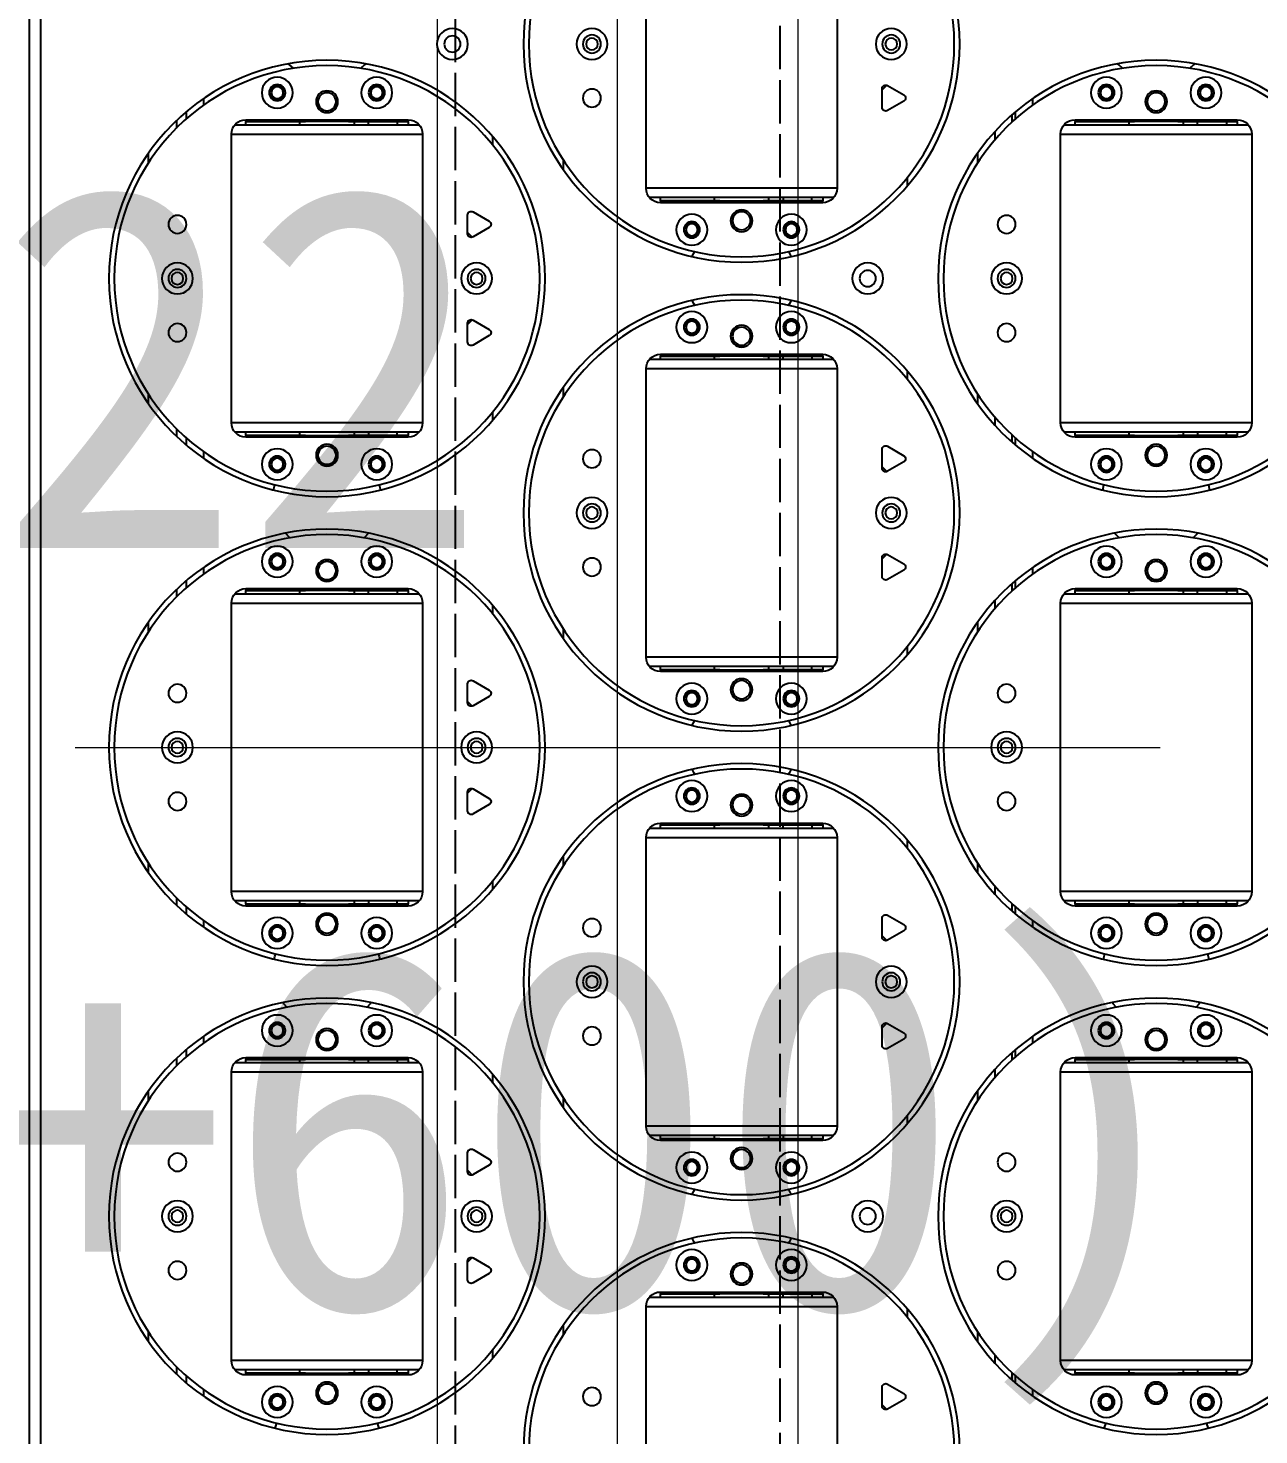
# Model space of a CAD drawing. Header units: millimetres. Extents: x 845401 to 948039, y 511594 to 550263.
# Drawn here: x 915804.7 to 916146.1, y 531751.1 to 532141.1 of the extents above; entities that cross this region are included whole.
import ezdxf

# ---------------------------------------------------------------- set-up
doc = ezdxf.new("R2010")
doc.units = ezdxf.units.MM
doc.linetypes.add('ACAD_ISO02W100', pattern=[15, 12, -3])
doc.linetypes.add('CENTER', pattern=[0])
doc.layers.add('00', color=7, linetype='Continuous')
doc.layers.add('虚线', color=4, linetype='ACAD_ISO02W100')
for name, color, linetype, lineweight in [('A-剖-0.10mm.......SECT-L01', 255, 'Continuous', 18), ('中心线', 1, 'CENTER', 9), ('物流设备', 7, 'Continuous', 5)]:
    doc.layers.add(name, color=color, linetype=linetype, lineweight=lineweight)

# ---------------------------------------------------------------- blocks, each defined once
blk = doc.blocks.new('1260包胶摆轮')
at = {"color": 7, "linetype": 'Continuous', "lineweight": 25}
for p, q in [((4841951.88, 879143.09), (4841951.88, 877890.51)), ((4841954.98, 879143.7), (4841954.98, 877889.9)), ((4842122.88, 878751.8), (4842122.88, 878671.8)), ((4842175.88, 878671.8), (4842175.88, 878751.8)), ((4842019.99, 878705.56), (4842020.49, 878704.14)), ((4842048.28, 878704.14), (4842048.77, 878705.56)), ((4842249.99, 878705.56), (4842250.49, 878704.14)), ((4842278.27, 878704.14), (4842278.77, 878705.56)), ((4842188.38, 878699.05), (4842189.64, 878700.36)), ((4842188.38, 878699.4), (4842188.38, 878694.2)), ((4842194.38, 878697.66), (4842189.88, 878700.26)), ((4842189.88, 878693.33), (4842194.38, 878695.93)), ((4841995.39, 878693.05), (4841995.39, 878691.07)), ((4842056.88, 878690.8), (4842011.88, 878690.8)), ((4842011.88, 878690.3), (4842011.88, 878690.8)), ((4842026.63, 878690.3), (4842011.88, 878690.3)), ((4842011.88, 878690.3), (4842011.88, 878689.3)), ((4842026.63, 878690.8), (4842026.63, 878690.3)), ((4842027.22, 878690.3), (4842026.63, 878690.3)), ((4842026.88, 878690.3), (4842026.88, 878689.3)), ((4842027.8, 878690.3), (4842027.22, 878690.3)), ((4842028.38, 878690.3), (4842027.8, 878690.3)), ((4842028.38, 878690.8), (4842028.38, 878690.3)), ((4842028.38, 878690.3), (4842040.38, 878690.3)), ((4842040.38, 878690.3), (4842040.38, 878690.8)), ((4842040.97, 878690.3), (4842040.38, 878690.3)), ((4842041.55, 878690.3), (4842040.97, 878690.3)), ((4842042.13, 878690.3), (4842041.55, 878690.3)), ((4842041.88, 878689.3), (4842041.88, 878690.3)), ((4842042.13, 878690.3), (4842042.13, 878690.8)), ((4842056.88, 878690.3), (4842042.13, 878690.3)), ((4842045.88, 878689.3), (4842045.88, 878690.3)), ((4842053.88, 878690.3), (4842053.88, 878689.3)), ((4842056.88, 878690.8), (4842056.88, 878690.3)), ((4842056.88, 878689.3), (4842056.88, 878690.3)), ((4842224.38, 878690.17), (4842224.38, 878692.19)), ((4842225.38, 878693.05), (4842225.38, 878691.07)), ((4842286.88, 878690.8), (4842241.88, 878690.8)), ((4842241.88, 878690.3), (4842241.88, 878690.8)), ((4842256.63, 878690.3), (4842241.88, 878690.3)), ((4842241.88, 878690.3), (4842241.88, 878689.3)), ((4842256.63, 878690.8), (4842256.63, 878690.3)), ((4842257.22, 878690.3), (4842256.63, 878690.3)), ((4842256.88, 878690.3), (4842256.88, 878689.3)), ((4842257.8, 878690.3), (4842257.22, 878690.3)), ((4842258.38, 878690.3), (4842257.8, 878690.3)), ((4842258.38, 878690.8), (4842258.38, 878690.3)), ((4842258.38, 878690.3), (4842270.38, 878690.3)), ((4842270.38, 878690.3), (4842270.38, 878690.8)), ((4842270.97, 878690.3), (4842270.38, 878690.3)), ((4842271.55, 878690.3), (4842270.97, 878690.3)), ((4842272.13, 878690.3), (4842271.55, 878690.3)), ((4842271.88, 878689.3), (4842271.88, 878690.3)), ((4842272.13, 878690.3), (4842272.13, 878690.8)), ((4842286.88, 878690.3), (4842272.13, 878690.3)), ((4842275.88, 878689.3), (4842275.88, 878690.3)), ((4842283.88, 878690.3), (4842283.88, 878689.3)), ((4842286.88, 878690.8), (4842286.88, 878690.3)), ((4842286.88, 878689.3), (4842286.88, 878690.3)), ((4842007.88, 878686.8), (4842007.88, 878606.8)), ((4842008.76, 878689.3), (4842060.01, 878689.3)), ((4842060.88, 878606.8), (4842060.88, 878686.8)), ((4842080.38, 878686.09), (4842080.38, 878683.74)), ((4842237.88, 878686.8), (4842237.88, 878606.8)), ((4842238.76, 878689.3), (4842290.01, 878689.3)), ((4842290.88, 878606.8), (4842290.88, 878686.8)), ((4841984.88, 878681.58), (4841984.88, 878678.9)), ((4842099.88, 878677.01), (4842099.88, 878679.69)), ((4842214.88, 878681.58), (4842214.88, 878678.9)), ((4842195.38, 878674.85), (4842195.38, 878672.5)), ((4842175.01, 878669.3), (4842123.76, 878669.3)), ((4842126.88, 878669.3), (4842126.88, 878668.3)), ((4842126.88, 878668.3), (4842141.63, 878668.3)), ((4842126.88, 878667.8), (4842126.88, 878668.3)), ((4842126.88, 878667.8), (4842171.88, 878667.8)), ((4842141.63, 878668.3), (4842141.63, 878667.8)), ((4842141.63, 878668.3), (4842142.22, 878668.3)), ((4842141.88, 878669.3), (4842141.88, 878668.3)), ((4842142.22, 878668.3), (4842142.8, 878668.3)), ((4842142.8, 878668.3), (4842143.38, 878668.3)), ((4842155.38, 878668.3), (4842143.38, 878668.3)), ((4842143.38, 878668.3), (4842143.38, 878667.8)), ((4842155.38, 878667.8), (4842155.38, 878668.3)), ((4842155.38, 878668.3), (4842155.97, 878668.3)), ((4842155.97, 878668.3), (4842156.55, 878668.3)), ((4842156.55, 878668.3), (4842157.13, 878668.3)), ((4842156.88, 878668.3), (4842156.88, 878669.3)), ((4842157.13, 878668.3), (4842171.88, 878668.3)), ((4842157.13, 878667.8), (4842157.13, 878668.3)), ((4842160.88, 878669.3), (4842160.88, 878668.3)), ((4842168.88, 878668.3), (4842168.88, 878669.3)), ((4842171.88, 878668.3), (4842171.88, 878669.3)), ((4842171.88, 878668.3), (4842171.88, 878667.8)), ((4842073.38, 878664.4), (4842073.38, 878659.2)), ((4842079.38, 878662.66), (4842074.88, 878665.26)), ((4842074.64, 878658.23), (4842073.38, 878659.54)), ((4842074.88, 878658.33), (4842079.38, 878660.93)), ((4842073.38, 878634.05), (4842074.64, 878635.36)), ((4842079.38, 878632.66), (4842074.88, 878635.26)), ((4842073.38, 878634.4), (4842073.38, 878629.2)), ((4842074.88, 878628.33), (4842079.38, 878630.93)), ((4842123.76, 878624.3), (4842175.01, 878624.3)), ((4842171.88, 878625.8), (4842126.88, 878625.8)), ((4842126.88, 878625.3), (4842126.88, 878625.8)), ((4842141.63, 878625.3), (4842126.88, 878625.3)), ((4842126.88, 878625.3), (4842126.88, 878624.3)), ((4842141.63, 878625.8), (4842141.63, 878625.3)), ((4842142.22, 878625.3), (4842141.63, 878625.3)), ((4842141.88, 878625.3), (4842141.88, 878624.3)), ((4842142.8, 878625.3), (4842142.22, 878625.3)), ((4842143.38, 878625.3), (4842142.8, 878625.3)), ((4842143.38, 878625.8), (4842143.38, 878625.3)), ((4842143.38, 878625.3), (4842155.38, 878625.3)), ((4842155.38, 878625.3), (4842155.38, 878625.8)), ((4842155.97, 878625.3), (4842155.38, 878625.3)), ((4842156.55, 878625.3), (4842155.97, 878625.3)), ((4842157.13, 878625.3), (4842156.55, 878625.3)), ((4842156.88, 878624.3), (4842156.88, 878625.3)), ((4842157.13, 878625.3), (4842157.13, 878625.8)), ((4842171.88, 878625.3), (4842157.13, 878625.3)), ((4842160.88, 878624.3), (4842160.88, 878625.3)), ((4842168.88, 878625.3), (4842168.88, 878624.3)), ((4842171.88, 878625.8), (4842171.88, 878625.3)), ((4842171.88, 878624.3), (4842171.88, 878625.3)), ((4842122.88, 878621.8), (4842122.88, 878541.8)), ((4842175.88, 878541.8), (4842175.88, 878621.8)), ((4842195.38, 878621.1), (4842195.38, 878618.75)), ((4842099.88, 878613.9), (4842099.88, 878616.58)), ((4841984.88, 878614.69), (4841984.88, 878612.01)), ((4842214.88, 878614.7), (4842214.88, 878612.02)), ((4842080.38, 878609.85), (4842080.38, 878607.5)), ((4842060.01, 878604.3), (4842008.76, 878604.3)), ((4842011.88, 878604.3), (4842011.88, 878603.3)), ((4842026.88, 878604.3), (4842026.88, 878603.3)), ((4842041.88, 878603.3), (4842041.88, 878604.3)), ((4842045.88, 878604.3), (4842045.88, 878603.3)), ((4842053.88, 878603.3), (4842053.88, 878604.3)), ((4842056.88, 878603.3), (4842056.88, 878604.3)), ((4842290.01, 878604.3), (4842238.76, 878604.3)), ((4842241.88, 878604.3), (4842241.88, 878603.3)), ((4842256.88, 878604.3), (4842256.88, 878603.3)), ((4842271.88, 878603.3), (4842271.88, 878604.3)), ((4842275.88, 878604.3), (4842275.88, 878603.3)), ((4842283.88, 878603.3), (4842283.88, 878604.3)), ((4842286.88, 878603.3), (4842286.88, 878604.3)), ((4841995.39, 878602.52), (4841995.39, 878600.54)), ((4842011.88, 878603.3), (4842026.63, 878603.3)), ((4842011.88, 878602.8), (4842011.88, 878603.3)), ((4842011.88, 878602.8), (4842056.88, 878602.8)), ((4842026.63, 878603.3), (4842026.63, 878602.8)), ((4842026.63, 878603.3), (4842027.22, 878603.3)), ((4842027.22, 878603.3), (4842027.8, 878603.3)), ((4842027.8, 878603.3), (4842028.38, 878603.3)), ((4842040.38, 878603.3), (4842028.38, 878603.3)), ((4842028.38, 878603.3), (4842028.38, 878602.8)), ((4842040.38, 878602.8), (4842040.38, 878603.3)), ((4842040.38, 878603.3), (4842040.97, 878603.3)), ((4842040.97, 878603.3), (4842041.55, 878603.3)), ((4842041.55, 878603.3), (4842042.13, 878603.3)), ((4842042.13, 878602.8), (4842042.13, 878603.3)), ((4842042.13, 878603.3), (4842056.88, 878603.3)), ((4842056.88, 878603.3), (4842056.88, 878602.8)), ((4842194.38, 878597.66), (4842189.88, 878600.26)), ((4842224.38, 878601.41), (4842224.38, 878603.43)), ((4842225.38, 878602.53), (4842225.38, 878600.55)), ((4842241.88, 878603.3), (4842256.63, 878603.3)), ((4842241.88, 878602.8), (4842241.88, 878603.3)), ((4842241.88, 878602.8), (4842286.88, 878602.8)), ((4842256.63, 878603.3), (4842256.63, 878602.8)), ((4842256.63, 878603.3), (4842257.22, 878603.3)), ((4842257.22, 878603.3), (4842257.8, 878603.3)), ((4842257.8, 878603.3), (4842258.38, 878603.3)), ((4842270.38, 878603.3), (4842258.38, 878603.3)), ((4842258.38, 878603.3), (4842258.38, 878602.8)), ((4842270.38, 878602.8), (4842270.38, 878603.3)), ((4842270.38, 878603.3), (4842270.97, 878603.3)), ((4842270.97, 878603.3), (4842271.55, 878603.3)), ((4842271.55, 878603.3), (4842272.13, 878603.3)), ((4842272.13, 878602.8), (4842272.13, 878603.3)), ((4842272.13, 878603.3), (4842286.88, 878603.3)), ((4842286.88, 878603.3), (4842286.88, 878602.8)), ((4842188.38, 878599.4), (4842188.38, 878594.2)), ((4842189.88, 878593.33), (4842194.38, 878595.93)), ((4842189.64, 878593.23), (4842188.38, 878594.54)), ((4842188.38, 878569.05), (4842189.64, 878570.36)), ((4842188.38, 878569.4), (4842188.38, 878564.2)), ((4842194.38, 878567.66), (4842189.88, 878570.26)), ((4842189.88, 878563.33), (4842194.38, 878565.93)), ((4841995.39, 878563.05), (4841995.39, 878561.07)), ((4842224.38, 878560.17), (4842224.38, 878562.19)), ((4842225.38, 878563.05), (4842225.38, 878561.07)), ((4842008.76, 878559.3), (4842060.01, 878559.3)), ((4842056.88, 878560.8), (4842011.88, 878560.8)), ((4842011.88, 878560.3), (4842011.88, 878560.8)), ((4842026.63, 878560.3), (4842011.88, 878560.3)), ((4842011.88, 878560.3), (4842011.88, 878559.3)), ((4842026.63, 878560.8), (4842026.63, 878560.3)), ((4842027.22, 878560.3), (4842026.63, 878560.3)), ((4842026.88, 878560.3), (4842026.88, 878559.3)), ((4842027.8, 878560.3), (4842027.22, 878560.3)), ((4842028.38, 878560.3), (4842027.8, 878560.3)), ((4842028.38, 878560.8), (4842028.38, 878560.3)), ((4842028.38, 878560.3), (4842040.38, 878560.3)), ((4842040.38, 878560.3), (4842040.38, 878560.8)), ((4842040.97, 878560.3), (4842040.38, 878560.3)), ((4842041.55, 878560.3), (4842040.97, 878560.3)), ((4842042.13, 878560.3), (4842041.55, 878560.3)), ((4842041.88, 878559.3), (4842041.88, 878560.3)), ((4842042.13, 878560.3), (4842042.13, 878560.8)), ((4842056.88, 878560.3), (4842042.13, 878560.3)), ((4842045.88, 878559.3), (4842045.88, 878560.3)), ((4842053.88, 878560.3), (4842053.88, 878559.3)), ((4842056.88, 878560.8), (4842056.88, 878560.3)), ((4842056.88, 878559.3), (4842056.88, 878560.3)), ((4842238.76, 878559.3), (4842290.01, 878559.3)), ((4842286.88, 878560.8), (4842241.88, 878560.8)), ((4842241.88, 878560.3), (4842241.88, 878560.8)), ((4842256.63, 878560.3), (4842241.88, 878560.3)), ((4842241.88, 878560.3), (4842241.88, 878559.3)), ((4842256.63, 878560.8), (4842256.63, 878560.3)), ((4842257.22, 878560.3), (4842256.63, 878560.3)), ((4842256.88, 878560.3), (4842256.88, 878559.3)), ((4842257.8, 878560.3), (4842257.22, 878560.3)), ((4842258.38, 878560.3), (4842257.8, 878560.3)), ((4842258.38, 878560.8), (4842258.38, 878560.3)), ((4842258.38, 878560.3), (4842270.38, 878560.3)), ((4842270.38, 878560.3), (4842270.38, 878560.8)), ((4842270.97, 878560.3), (4842270.38, 878560.3)), ((4842271.55, 878560.3), (4842270.97, 878560.3)), ((4842272.13, 878560.3), (4842271.55, 878560.3)), ((4842271.88, 878559.3), (4842271.88, 878560.3)), ((4842272.13, 878560.3), (4842272.13, 878560.8)), ((4842286.88, 878560.3), (4842272.13, 878560.3)), ((4842275.88, 878559.3), (4842275.88, 878560.3)), ((4842283.88, 878560.3), (4842283.88, 878559.3)), ((4842286.88, 878560.8), (4842286.88, 878560.3)), ((4842286.88, 878559.3), (4842286.88, 878560.3)), ((4842007.88, 878556.8), (4842007.88, 878476.8)), ((4842060.88, 878476.8), (4842060.88, 878556.8)), ((4842080.38, 878556.09), (4842080.38, 878553.74)), ((4842237.88, 878556.8), (4842237.88, 878476.8)), ((4842290.88, 878476.8), (4842290.88, 878556.8)), ((4841984.88, 878551.58), (4841984.88, 878548.9)), ((4842099.88, 878547.01), (4842099.88, 878549.69)), ((4842214.88, 878551.58), (4842214.88, 878548.9)), ((4842195.38, 878544.85), (4842195.38, 878542.5)), ((4842175.01, 878539.3), (4842123.76, 878539.3)), ((4842126.88, 878539.3), (4842126.88, 878538.3)), ((4842126.88, 878537.8), (4842126.88, 878538.3)), ((4842126.88, 878538.3), (4842141.63, 878538.3)), ((4842126.88, 878537.8), (4842171.88, 878537.8)), ((4842141.63, 878538.3), (4842141.63, 878537.8)), ((4842141.63, 878538.3), (4842142.22, 878538.3)), ((4842141.88, 878539.3), (4842141.88, 878538.3)), ((4842142.22, 878538.3), (4842142.8, 878538.3)), ((4842142.8, 878538.3), (4842143.38, 878538.3)), ((4842155.38, 878538.3), (4842143.38, 878538.3)), ((4842143.38, 878538.3), (4842143.38, 878537.8)), ((4842155.38, 878537.8), (4842155.38, 878538.3)), ((4842155.38, 878538.3), (4842155.97, 878538.3)), ((4842155.97, 878538.3), (4842156.55, 878538.3)), ((4842156.55, 878538.3), (4842157.13, 878538.3)), ((4842156.88, 878538.3), (4842156.88, 878539.3)), ((4842157.13, 878538.3), (4842171.88, 878538.3)), ((4842157.13, 878537.8), (4842157.13, 878538.3)), ((4842160.88, 878539.3), (4842160.88, 878538.3)), ((4842168.88, 878538.3), (4842168.88, 878539.3)), ((4842171.88, 878538.3), (4842171.88, 878539.3)), ((4842171.88, 878538.3), (4842171.88, 878537.8)), ((4842073.38, 878534.4), (4842073.38, 878529.2)), ((4842079.38, 878532.66), (4842074.88, 878535.26)), ((4842074.88, 878528.33), (4842079.38, 878530.93)), ((4842074.64, 878528.23), (4842073.38, 878529.54)), ((4842073.38, 878504.05), (4842074.64, 878505.36)), ((4842073.38, 878504.4), (4842073.38, 878499.2)), ((4842079.38, 878502.66), (4842074.88, 878505.26)), ((4842074.88, 878498.33), (4842079.38, 878500.93)), ((4842171.88, 878495.8), (4842126.88, 878495.8)), ((4842126.88, 878495.3), (4842126.88, 878495.8)), ((4842141.63, 878495.3), (4842126.88, 878495.3)), ((4842126.88, 878495.3), (4842126.88, 878494.3)), ((4842141.63, 878495.8), (4842141.63, 878495.3)), ((4842142.22, 878495.3), (4842141.63, 878495.3)), ((4842141.88, 878495.3), (4842141.88, 878494.3)), ((4842142.8, 878495.3), (4842142.22, 878495.3)), ((4842143.38, 878495.3), (4842142.8, 878495.3)), ((4842143.38, 878495.8), (4842143.38, 878495.3)), ((4842143.38, 878495.3), (4842155.38, 878495.3)), ((4842155.38, 878495.3), (4842155.38, 878495.8)), ((4842155.97, 878495.3), (4842155.38, 878495.3)), ((4842156.55, 878495.3), (4842155.97, 878495.3)), ((4842157.13, 878495.3), (4842156.55, 878495.3)), ((4842156.88, 878494.3), (4842156.88, 878495.3)), ((4842157.13, 878495.3), (4842157.13, 878495.8)), ((4842171.88, 878495.3), (4842157.13, 878495.3)), ((4842160.88, 878494.3), (4842160.88, 878495.3)), ((4842168.88, 878495.3), (4842168.88, 878494.3)), ((4842171.88, 878495.8), (4842171.88, 878495.3)), ((4842171.88, 878494.3), (4842171.88, 878495.3)), ((4842122.88, 878491.8), (4842122.88, 878411.8)), ((4842123.76, 878494.3), (4842175.01, 878494.3)), ((4842175.88, 878411.8), (4842175.88, 878491.8)), ((4842195.38, 878491.1), (4842195.38, 878488.75)), ((4841984.88, 878484.69), (4841984.88, 878482.01)), ((4842099.88, 878483.9), (4842099.88, 878486.58)), ((4842214.88, 878484.7), (4842214.88, 878482.02)), ((4842080.38, 878479.85), (4842080.38, 878477.5)), ((4841995.39, 878472.52), (4841995.39, 878470.54)), ((4842060.01, 878474.3), (4842008.76, 878474.3)), ((4842011.88, 878474.3), (4842011.88, 878473.3)), ((4842011.88, 878473.3), (4842026.63, 878473.3)), ((4842011.88, 878472.8), (4842011.88, 878473.3)), ((4842011.88, 878472.8), (4842056.88, 878472.8)), ((4842026.63, 878473.3), (4842026.63, 878472.8)), ((4842026.63, 878473.3), (4842027.22, 878473.3)), ((4842026.88, 878474.3), (4842026.88, 878473.3)), ((4842027.22, 878473.3), (4842027.8, 878473.3)), ((4842027.8, 878473.3), (4842028.38, 878473.3)), ((4842040.38, 878473.3), (4842028.38, 878473.3)), ((4842028.38, 878473.3), (4842028.38, 878472.8)), ((4842040.38, 878472.8), (4842040.38, 878473.3)), ((4842040.38, 878473.3), (4842040.97, 878473.3)), ((4842040.97, 878473.3), (4842041.55, 878473.3)), ((4842041.55, 878473.3), (4842042.13, 878473.3)), ((4842041.88, 878473.3), (4842041.88, 878474.3)), ((4842042.13, 878473.3), (4842056.88, 878473.3)), ((4842042.13, 878472.8), (4842042.13, 878473.3)), ((4842045.88, 878474.3), (4842045.88, 878473.3)), ((4842053.88, 878473.3), (4842053.88, 878474.3)), ((4842056.88, 878473.3), (4842056.88, 878474.3)), ((4842056.88, 878473.3), (4842056.88, 878472.8)), ((4842224.38, 878471.41), (4842224.38, 878473.43)), ((4842225.38, 878472.53), (4842225.38, 878470.55)), ((4842290.01, 878474.3), (4842238.76, 878474.3)), ((4842241.88, 878474.3), (4842241.88, 878473.3)), ((4842241.88, 878473.3), (4842256.63, 878473.3)), ((4842241.88, 878472.8), (4842241.88, 878473.3)), ((4842241.88, 878472.8), (4842286.88, 878472.8)), ((4842256.63, 878473.3), (4842256.63, 878472.8)), ((4842256.63, 878473.3), (4842257.22, 878473.3)), ((4842256.88, 878474.3), (4842256.88, 878473.3)), ((4842257.22, 878473.3), (4842257.8, 878473.3)), ((4842257.8, 878473.3), (4842258.38, 878473.3)), ((4842270.38, 878473.3), (4842258.38, 878473.3)), ((4842258.38, 878473.3), (4842258.38, 878472.8)), ((4842270.38, 878472.8), (4842270.38, 878473.3)), ((4842270.38, 878473.3), (4842270.97, 878473.3)), ((4842270.97, 878473.3), (4842271.55, 878473.3)), ((4842271.55, 878473.3), (4842272.13, 878473.3)), ((4842271.88, 878473.3), (4842271.88, 878474.3)), ((4842272.13, 878473.3), (4842286.88, 878473.3)), ((4842272.13, 878472.8), (4842272.13, 878473.3)), ((4842275.88, 878474.3), (4842275.88, 878473.3)), ((4842283.88, 878473.3), (4842283.88, 878474.3)), ((4842286.88, 878473.3), (4842286.88, 878474.3)), ((4842286.88, 878473.3), (4842286.88, 878472.8)), ((4842188.38, 878469.4), (4842188.38, 878464.2)), ((4842194.38, 878467.66), (4842189.88, 878470.26)), ((4842189.64, 878463.23), (4842188.38, 878464.54)), ((4842189.88, 878463.33), (4842194.38, 878465.93)), ((4842019.57, 878445.46), (4842019.88, 878443.99)), ((4842048.89, 878443.99), (4842049.2, 878445.46)), ((4842249.56, 878445.46), (4842249.87, 878443.99)), ((4842278.89, 878443.99), (4842279.2, 878445.46)), ((4842188.38, 878439.05), (4842189.64, 878440.36)), ((4842194.38, 878437.66), (4842189.88, 878440.26)), ((4842188.38, 878439.4), (4842188.38, 878434.2)), ((4841995.39, 878433.05), (4841995.39, 878431.07)), ((4842189.88, 878433.33), (4842194.38, 878435.93)), ((4842224.38, 878430.17), (4842224.38, 878432.19)), ((4842225.38, 878433.05), (4842225.38, 878431.07)), ((4842008.76, 878429.3), (4842060.01, 878429.3)), ((4842056.88, 878430.8), (4842011.88, 878430.8)), ((4842011.88, 878430.3), (4842011.88, 878430.8)), ((4842026.63, 878430.3), (4842011.88, 878430.3)), ((4842011.88, 878430.3), (4842011.88, 878429.3)), ((4842026.63, 878430.8), (4842026.63, 878430.3)), ((4842027.22, 878430.3), (4842026.63, 878430.3)), ((4842026.88, 878430.3), (4842026.88, 878429.3)), ((4842027.8, 878430.3), (4842027.22, 878430.3)), ((4842028.38, 878430.3), (4842027.8, 878430.3)), ((4842028.38, 878430.8), (4842028.38, 878430.3)), ((4842028.38, 878430.3), (4842040.38, 878430.3)), ((4842040.38, 878430.3), (4842040.38, 878430.8)), ((4842040.97, 878430.3), (4842040.38, 878430.3)), ((4842041.55, 878430.3), (4842040.97, 878430.3)), ((4842042.13, 878430.3), (4842041.55, 878430.3)), ((4842041.88, 878429.3), (4842041.88, 878430.3)), ((4842042.13, 878430.3), (4842042.13, 878430.8)), ((4842056.88, 878430.3), (4842042.13, 878430.3)), ((4842045.88, 878429.3), (4842045.88, 878430.3)), ((4842053.88, 878430.3), (4842053.88, 878429.3)), ((4842056.88, 878430.8), (4842056.88, 878430.3)), ((4842056.88, 878429.3), (4842056.88, 878430.3)), ((4842238.76, 878429.3), (4842290.01, 878429.3)), ((4842286.88, 878430.8), (4842241.88, 878430.8)), ((4842241.88, 878430.3), (4842241.88, 878430.8)), ((4842256.63, 878430.3), (4842241.88, 878430.3)), ((4842241.88, 878430.3), (4842241.88, 878429.3)), ((4842256.63, 878430.8), (4842256.63, 878430.3)), ((4842257.22, 878430.3), (4842256.63, 878430.3)), ((4842256.88, 878430.3), (4842256.88, 878429.3)), ((4842257.8, 878430.3), (4842257.22, 878430.3)), ((4842258.38, 878430.3), (4842257.8, 878430.3)), ((4842258.38, 878430.8), (4842258.38, 878430.3)), ((4842258.38, 878430.3), (4842270.38, 878430.3)), ((4842270.38, 878430.3), (4842270.38, 878430.8)), ((4842270.97, 878430.3), (4842270.38, 878430.3)), ((4842271.55, 878430.3), (4842270.97, 878430.3)), ((4842272.13, 878430.3), (4842271.55, 878430.3)), ((4842271.88, 878429.3), (4842271.88, 878430.3)), ((4842272.13, 878430.3), (4842272.13, 878430.8)), ((4842286.88, 878430.3), (4842272.13, 878430.3)), ((4842275.88, 878429.3), (4842275.88, 878430.3)), ((4842283.88, 878430.3), (4842283.88, 878429.3)), ((4842286.88, 878430.8), (4842286.88, 878430.3)), ((4842286.88, 878429.3), (4842286.88, 878430.3)), ((4842007.88, 878426.8), (4842007.88, 878346.8)), ((4842060.88, 878346.8), (4842060.88, 878426.8)), ((4842080.38, 878426.09), (4842080.38, 878423.74)), ((4842237.88, 878426.8), (4842237.88, 878346.8)), ((4842290.88, 878346.8), (4842290.88, 878426.8)), ((4841984.88, 878421.58), (4841984.88, 878418.9)), ((4842214.88, 878421.58), (4842214.88, 878418.9)), ((4842099.88, 878417.01), (4842099.88, 878419.69)), ((4842195.38, 878414.85), (4842195.38, 878412.5)), ((4842175.01, 878409.3), (4842123.76, 878409.3)), ((4842126.88, 878409.3), (4842126.88, 878408.3)), ((4842141.88, 878409.3), (4842141.88, 878408.3)), ((4842156.88, 878408.3), (4842156.88, 878409.3)), ((4842160.88, 878409.3), (4842160.88, 878408.3)), ((4842168.88, 878408.3), (4842168.88, 878409.3)), ((4842171.88, 878408.3), (4842171.88, 878409.3)), ((4842079.38, 878402.66), (4842074.88, 878405.26)), ((4842126.88, 878408.3), (4842141.63, 878408.3)), ((4842126.88, 878407.8), (4842126.88, 878408.3)), ((4842126.88, 878407.8), (4842171.88, 878407.8)), ((4842141.63, 878408.3), (4842141.63, 878407.8)), ((4842141.63, 878408.3), (4842142.22, 878408.3)), ((4842142.22, 878408.3), (4842142.8, 878408.3)), ((4842142.8, 878408.3), (4842143.38, 878408.3)), ((4842155.38, 878408.3), (4842143.38, 878408.3)), ((4842143.38, 878408.3), (4842143.38, 878407.8)), ((4842155.38, 878407.8), (4842155.38, 878408.3)), ((4842155.38, 878408.3), (4842155.97, 878408.3)), ((4842155.97, 878408.3), (4842156.55, 878408.3)), ((4842156.55, 878408.3), (4842157.13, 878408.3)), ((4842157.13, 878408.3), (4842171.88, 878408.3)), ((4842157.13, 878407.8), (4842157.13, 878408.3)), ((4842171.88, 878408.3), (4842171.88, 878407.8)), ((4842073.38, 878404.4), (4842073.38, 878399.2)), ((4842074.88, 878398.33), (4842079.38, 878400.93)), ((4842074.64, 878398.23), (4842073.38, 878399.54)), ((4842073.38, 878374.05), (4842074.64, 878375.36)), ((4842073.38, 878374.4), (4842073.38, 878369.2)), ((4842079.38, 878372.66), (4842074.88, 878375.26)), ((4842074.88, 878368.33), (4842079.38, 878370.93)), ((4842123.76, 878364.3), (4842175.01, 878364.3)), ((4842171.88, 878365.8), (4842126.88, 878365.8)), ((4842126.88, 878365.3), (4842126.88, 878365.8)), ((4842141.63, 878365.3), (4842126.88, 878365.3)), ((4842126.88, 878365.3), (4842126.88, 878364.3)), ((4842141.63, 878365.8), (4842141.63, 878365.3)), ((4842142.22, 878365.3), (4842141.63, 878365.3)), ((4842141.88, 878365.3), (4842141.88, 878364.3)), ((4842142.8, 878365.3), (4842142.22, 878365.3)), ((4842143.38, 878365.3), (4842142.8, 878365.3)), ((4842143.38, 878365.8), (4842143.38, 878365.3)), ((4842143.38, 878365.3), (4842155.38, 878365.3)), ((4842155.38, 878365.3), (4842155.38, 878365.8)), ((4842155.97, 878365.3), (4842155.38, 878365.3)), ((4842156.55, 878365.3), (4842155.97, 878365.3)), ((4842157.13, 878365.3), (4842156.55, 878365.3)), ((4842156.88, 878364.3), (4842156.88, 878365.3)), ((4842157.13, 878365.3), (4842157.13, 878365.8)), ((4842171.88, 878365.3), (4842157.13, 878365.3)), ((4842160.88, 878364.3), (4842160.88, 878365.3)), ((4842168.88, 878365.3), (4842168.88, 878364.3)), ((4842171.88, 878365.8), (4842171.88, 878365.3)), ((4842171.88, 878364.3), (4842171.88, 878365.3)), ((4842122.88, 878361.8), (4842122.88, 878281.8)), ((4842175.88, 878281.8), (4842175.88, 878361.8)), ((4842195.38, 878361.1), (4842195.38, 878358.75)), ((4841984.88, 878354.69), (4841984.88, 878352.01)), ((4842099.88, 878353.9), (4842099.88, 878356.58)), ((4842214.88, 878354.7), (4842214.88, 878352.02)), ((4842080.38, 878349.85), (4842080.38, 878347.5)), ((4841995.39, 878342.52), (4841995.39, 878340.54)), ((4842060.01, 878344.3), (4842008.76, 878344.3)), ((4842011.88, 878344.3), (4842011.88, 878343.3)), ((4842011.88, 878343.3), (4842026.63, 878343.3)), ((4842011.88, 878342.8), (4842011.88, 878343.3)), ((4842011.88, 878342.8), (4842056.88, 878342.8)), ((4842026.63, 878343.3), (4842026.63, 878342.8)), ((4842026.63, 878343.3), (4842027.22, 878343.3)), ((4842026.88, 878344.3), (4842026.88, 878343.3)), ((4842027.22, 878343.3), (4842027.8, 878343.3)), ((4842027.8, 878343.3), (4842028.38, 878343.3)), ((4842040.38, 878343.3), (4842028.38, 878343.3)), ((4842028.38, 878343.3), (4842028.38, 878342.8)), ((4842040.38, 878342.8), (4842040.38, 878343.3)), ((4842040.38, 878343.3), (4842040.97, 878343.3)), ((4842040.97, 878343.3), (4842041.55, 878343.3)), ((4842041.55, 878343.3), (4842042.13, 878343.3)), ((4842041.88, 878343.3), (4842041.88, 878344.3)), ((4842042.13, 878342.8), (4842042.13, 878343.3)), ((4842042.13, 878343.3), (4842056.88, 878343.3)), ((4842045.88, 878344.3), (4842045.88, 878343.3)), ((4842053.88, 878343.3), (4842053.88, 878344.3)), ((4842056.88, 878343.3), (4842056.88, 878344.3)), ((4842056.88, 878343.3), (4842056.88, 878342.8)), ((4842224.38, 878341.41), (4842224.38, 878343.43)), ((4842225.38, 878342.53), (4842225.38, 878340.55)), ((4842290.01, 878344.3), (4842238.76, 878344.3)), ((4842241.88, 878344.3), (4842241.88, 878343.3)), ((4842241.88, 878342.8), (4842241.88, 878343.3)), ((4842241.88, 878343.3), (4842256.63, 878343.3)), ((4842241.88, 878342.8), (4842286.88, 878342.8)), ((4842256.63, 878343.3), (4842256.63, 878342.8)), ((4842256.63, 878343.3), (4842257.22, 878343.3)), ((4842256.88, 878344.3), (4842256.88, 878343.3)), ((4842257.22, 878343.3), (4842257.8, 878343.3)), ((4842257.8, 878343.3), (4842258.38, 878343.3)), ((4842270.38, 878343.3), (4842258.38, 878343.3)), ((4842258.38, 878343.3), (4842258.38, 878342.8)), ((4842270.38, 878342.8), (4842270.38, 878343.3)), ((4842270.38, 878343.3), (4842270.97, 878343.3)), ((4842270.97, 878343.3), (4842271.55, 878343.3)), ((4842271.55, 878343.3), (4842272.13, 878343.3)), ((4842271.88, 878343.3), (4842271.88, 878344.3)), ((4842272.13, 878343.3), (4842286.88, 878343.3)), ((4842272.13, 878342.8), (4842272.13, 878343.3)), ((4842275.88, 878344.3), (4842275.88, 878343.3)), ((4842283.88, 878343.3), (4842283.88, 878344.3)), ((4842286.88, 878343.3), (4842286.88, 878344.3)), ((4842286.88, 878343.3), (4842286.88, 878342.8)), ((4842188.38, 878339.4), (4842188.38, 878334.2)), ((4842194.38, 878337.66), (4842189.88, 878340.26)), ((4842189.88, 878333.33), (4842194.38, 878335.93)), ((4842189.64, 878333.23), (4842188.38, 878334.54))]:
    blk.add_line(p, q, dxfattribs=at)
at = {"color": 8, "linetype": 'Continuous', "lineweight": 25}
for p, q in [((4842000.12, 878694.83), (4842000.12, 878696.66)), ((4842230.12, 878694.83), (4842230.12, 878696.66)), ((4841992.65, 878688.5), (4841992.65, 878690.6)), ((4842027.22, 878690.8), (4842027.22, 878690.3)), ((4842027.8, 878690.3), (4842027.8, 878690.8)), ((4842040.97, 878690.8), (4842040.97, 878690.3)), ((4842041.55, 878690.3), (4842041.55, 878690.8)), ((4842257.22, 878690.8), (4842257.22, 878690.3)), ((4842257.8, 878690.3), (4842257.8, 878690.8)), ((4842270.97, 878690.8), (4842270.97, 878690.3)), ((4842271.55, 878690.3), (4842271.55, 878690.8)), ((4842060.88, 878686.8), (4842007.88, 878686.8)), ((4842219.65, 878685.26), (4842219.65, 878687.53)), ((4842290.88, 878686.8), (4842237.88, 878686.8)), ((4842122.88, 878671.8), (4842175.88, 878671.8)), ((4842142.22, 878668.3), (4842142.22, 878667.8)), ((4842142.8, 878667.8), (4842142.8, 878668.3)), ((4842155.97, 878668.3), (4842155.97, 878667.8)), ((4842156.55, 878667.8), (4842156.55, 878668.3)), ((4842142.22, 878625.8), (4842142.22, 878625.3)), ((4842142.8, 878625.3), (4842142.8, 878625.8)), ((4842155.97, 878625.8), (4842155.97, 878625.3)), ((4842156.55, 878625.3), (4842156.55, 878625.8)), ((4842175.88, 878621.8), (4842122.88, 878621.8)), ((4842219.65, 878606.07), (4842219.65, 878608.33)), ((4841992.65, 878603), (4841992.65, 878605.09)), ((4842007.88, 878606.8), (4842060.88, 878606.8)), ((4842237.88, 878606.8), (4842290.88, 878606.8)), ((4842027.22, 878603.3), (4842027.22, 878602.8)), ((4842027.8, 878602.8), (4842027.8, 878603.3)), ((4842040.97, 878603.3), (4842040.97, 878602.8)), ((4842041.55, 878602.8), (4842041.55, 878603.3)), ((4842257.22, 878603.3), (4842257.22, 878602.8)), ((4842257.8, 878602.8), (4842257.8, 878603.3)), ((4842270.97, 878603.3), (4842270.97, 878602.8)), ((4842271.55, 878602.8), (4842271.55, 878603.3)), ((4842000.12, 878596.93), (4842000.12, 878598.76)), ((4842230.12, 878596.94), (4842230.12, 878598.77)), ((4842000.12, 878564.83), (4842000.12, 878566.66)), ((4842230.12, 878564.83), (4842230.12, 878566.66)), ((4841992.65, 878558.5), (4841992.65, 878560.6)), ((4842027.22, 878560.8), (4842027.22, 878560.3)), ((4842027.8, 878560.3), (4842027.8, 878560.8)), ((4842040.97, 878560.8), (4842040.97, 878560.3)), ((4842041.55, 878560.3), (4842041.55, 878560.8)), ((4842219.65, 878555.26), (4842219.65, 878557.53)), ((4842257.22, 878560.8), (4842257.22, 878560.3)), ((4842257.8, 878560.3), (4842257.8, 878560.8)), ((4842270.97, 878560.8), (4842270.97, 878560.3)), ((4842271.55, 878560.3), (4842271.55, 878560.8)), ((4842060.88, 878556.8), (4842007.88, 878556.8)), ((4842290.88, 878556.8), (4842237.88, 878556.8)), ((4842122.88, 878541.8), (4842175.88, 878541.8)), ((4842142.22, 878538.3), (4842142.22, 878537.8)), ((4842142.8, 878537.8), (4842142.8, 878538.3)), ((4842155.97, 878538.3), (4842155.97, 878537.8)), ((4842156.55, 878537.8), (4842156.55, 878538.3)), ((4842142.22, 878495.8), (4842142.22, 878495.3)), ((4842142.8, 878495.3), (4842142.8, 878495.8)), ((4842155.97, 878495.8), (4842155.97, 878495.3)), ((4842156.55, 878495.3), (4842156.55, 878495.8)), ((4842175.88, 878491.8), (4842122.88, 878491.8)), ((4841992.65, 878473), (4841992.65, 878475.09)), ((4842007.88, 878476.8), (4842060.88, 878476.8)), ((4842219.65, 878476.07), (4842219.65, 878478.33)), ((4842237.88, 878476.8), (4842290.88, 878476.8)), ((4842027.22, 878473.3), (4842027.22, 878472.8)), ((4842027.8, 878472.8), (4842027.8, 878473.3)), ((4842040.97, 878473.3), (4842040.97, 878472.8)), ((4842041.55, 878472.8), (4842041.55, 878473.3)), ((4842257.22, 878473.3), (4842257.22, 878472.8)), ((4842257.8, 878472.8), (4842257.8, 878473.3)), ((4842270.97, 878473.3), (4842270.97, 878472.8)), ((4842271.55, 878472.8), (4842271.55, 878473.3)), ((4842000.12, 878466.93), (4842000.12, 878468.76)), ((4842230.12, 878466.94), (4842230.12, 878468.77)), ((4842000.12, 878434.83), (4842000.12, 878436.66)), ((4842230.12, 878434.83), (4842230.12, 878436.66)), ((4841992.65, 878428.5), (4841992.65, 878430.6)), ((4842027.22, 878430.8), (4842027.22, 878430.3)), ((4842027.8, 878430.3), (4842027.8, 878430.8)), ((4842040.97, 878430.8), (4842040.97, 878430.3)), ((4842041.55, 878430.3), (4842041.55, 878430.8)), ((4842257.22, 878430.8), (4842257.22, 878430.3)), ((4842257.8, 878430.3), (4842257.8, 878430.8)), ((4842270.97, 878430.8), (4842270.97, 878430.3)), ((4842271.55, 878430.3), (4842271.55, 878430.8)), ((4842060.88, 878426.8), (4842007.88, 878426.8)), ((4842219.65, 878425.26), (4842219.65, 878427.53)), ((4842290.88, 878426.8), (4842237.88, 878426.8)), ((4842122.88, 878411.8), (4842175.88, 878411.8)), ((4842142.22, 878408.3), (4842142.22, 878407.8)), ((4842142.8, 878407.8), (4842142.8, 878408.3)), ((4842155.97, 878408.3), (4842155.97, 878407.8)), ((4842156.55, 878407.8), (4842156.55, 878408.3)), ((4842142.22, 878365.8), (4842142.22, 878365.3)), ((4842142.8, 878365.3), (4842142.8, 878365.8)), ((4842155.97, 878365.8), (4842155.97, 878365.3)), ((4842156.55, 878365.3), (4842156.55, 878365.8)), ((4842175.88, 878361.8), (4842122.88, 878361.8)), ((4842007.88, 878346.8), (4842060.88, 878346.8)), ((4842219.65, 878346.07), (4842219.65, 878348.33)), ((4842237.88, 878346.8), (4842290.88, 878346.8)), ((4841992.65, 878343), (4841992.65, 878345.09)), ((4842027.22, 878343.3), (4842027.22, 878342.8)), ((4842027.8, 878342.8), (4842027.8, 878343.3)), ((4842040.97, 878343.3), (4842040.97, 878342.8)), ((4842041.55, 878342.8), (4842041.55, 878343.3)), ((4842257.22, 878343.3), (4842257.22, 878342.8)), ((4842257.8, 878342.8), (4842257.8, 878343.3)), ((4842270.97, 878343.3), (4842270.97, 878342.8)), ((4842271.55, 878342.8), (4842271.55, 878343.3)), ((4842000.12, 878336.93), (4842000.12, 878338.76)), ((4842230.12, 878336.94), (4842230.12, 878338.77))]:
    blk.add_line(p, q, dxfattribs=at)
at = {"color": 7, "linetype": 'Continuous', "lineweight": 25, "flags": 128}
for points in [[(4842136.37, 878654.25), (4842136.21, 878653.96), (4842135.67, 878652.87)], [(4842163.1, 878652.87), (4842162.56, 878653.96), (4842162.4, 878654.25)], [(4842135.67, 878640.72), (4842135.7, 878640.66), (4842136.37, 878639.34)], [(4842162.4, 878639.34), (4842163.07, 878640.66), (4842163.1, 878640.72)], [(4842023.26, 878588.86), (4842022.45, 878587.89), (4842022.19, 878587.54)], [(4842046.57, 878587.54), (4842046.31, 878587.89), (4842045.51, 878588.86)], [(4842253.25, 878588.86), (4842252.45, 878587.89), (4842252.19, 878587.54)], [(4842276.57, 878587.54), (4842276.31, 878587.89), (4842275.51, 878588.86)], [(4842019.75, 878575.5), (4842019.92, 878574.82), (4842020.15, 878574.06)], [(4842048.61, 878574.06), (4842048.85, 878574.82), (4842049.02, 878575.5)], [(4842249.75, 878575.5), (4842249.92, 878574.82), (4842250.15, 878574.06)], [(4842278.61, 878574.06), (4842278.84, 878574.82), (4842279.01, 878575.5)], [(4842136.37, 878524.25), (4842136.21, 878523.96), (4842135.67, 878522.87)], [(4842163.1, 878522.87), (4842162.56, 878523.96), (4842162.4, 878524.25)], [(4842135.67, 878510.72), (4842135.7, 878510.66), (4842136.37, 878509.34)], [(4842162.4, 878509.34), (4842163.07, 878510.66), (4842163.1, 878510.72)], [(4842024.08, 878458.7), (4842023.98, 878458.61), (4842022.86, 878457.4)], [(4842045.9, 878457.4), (4842044.79, 878458.61), (4842044.68, 878458.7)], [(4842254.08, 878458.7), (4842253.98, 878458.61), (4842252.86, 878457.41)], [(4842275.9, 878457.4), (4842274.78, 878458.61), (4842274.68, 878458.7)], [(4842136.37, 878394.25), (4842136.21, 878393.96), (4842135.67, 878392.87)], [(4842163.1, 878392.87), (4842162.56, 878393.96), (4842162.4, 878394.25)], [(4842135.67, 878380.72), (4842135.7, 878380.66), (4842136.37, 878379.34)], [(4842162.4, 878379.34), (4842163.07, 878380.66), (4842163.1, 878380.72)], [(4842025.05, 878328.54), (4842023.98, 878327.61), (4842023.63, 878327.26)], [(4842045.13, 878327.26), (4842044.79, 878327.61), (4842043.72, 878328.54)], [(4842255.05, 878328.54), (4842253.98, 878327.61), (4842253.63, 878327.26)], [(4842275.13, 878327.26), (4842274.78, 878327.61), (4842273.71, 878328.54)]]:
    blk.add_lwpolyline(points, dxfattribs=at)
at = {"color": 7, "linetype": 'Continuous', "lineweight": 25}
for centre, radius in [((4842149.38, 878711.8), 60.5), ((4842149.38, 878711.8), 59), ((4842034.38, 878646.8), 60.5), ((4842034.38, 878646.8), 59), ((4842264.38, 878646.8), 60.5), ((4842264.38, 878646.8), 59), ((4842020.58, 878698.3), 4.3), ((4842048.18, 878698.3), 4.3), ((4842250.58, 878698.3), 4.3), ((4842278.18, 878698.3), 4.3), ((4842020.58, 878698.3), 2.25), ((4842020.58, 878698.3), 2.03), ((4842020.58, 878698.3), 1.65), ((4842034.38, 878695.8), 3.03), ((4842034.38, 878695.8), 2.5), ((4842048.18, 878698.3), 2.25), ((4842048.18, 878698.3), 2.03), ((4842048.18, 878698.3), 1.65), ((4842107.88, 878696.8), 2.5), ((4842250.58, 878698.3), 2.25), ((4842250.58, 878698.3), 2.03), ((4842250.58, 878698.3), 1.65), ((4842264.38, 878695.8), 3.03), ((4842264.38, 878695.8), 2.5), ((4842278.18, 878698.3), 2.25), ((4842278.18, 878698.3), 2.03), ((4842278.18, 878698.3), 1.65), ((4841992.88, 878661.8), 2.5), ((4842135.58, 878660.3), 4.3), ((4842135.58, 878660.3), 2.25), ((4842135.58, 878660.3), 2.03), ((4842149.38, 878662.8), 3.03), ((4842149.38, 878662.8), 2.5), ((4842163.18, 878660.3), 4.3), ((4842163.18, 878660.3), 2.25), ((4842163.18, 878660.3), 2.03), ((4842222.88, 878661.8), 2.5), ((4842135.58, 878660.3), 1.65), ((4842163.18, 878660.3), 1.65), ((4841992.88, 878646.8), 4.3), ((4842075.88, 878646.8), 4.3), ((4842184.38, 878646.8), 4.3), ((4842222.88, 878646.8), 4.3), ((4841992.88, 878646.8), 2.5), ((4841992.88, 878646.8), 1.65), ((4842075.88, 878646.8), 2.5), ((4842075.88, 878646.8), 1.65), ((4842184.38, 878646.8), 2.25), ((4842222.88, 878646.8), 2.5), ((4842222.88, 878646.8), 1.65), ((4842149.38, 878581.8), 60.5), ((4842149.38, 878581.8), 59), ((4842135.58, 878633.3), 4.3), ((4842135.58, 878633.3), 2.25), ((4842135.58, 878633.3), 2.03), ((4842135.58, 878633.3), 1.65), ((4842163.18, 878633.3), 4.3), ((4842163.18, 878633.3), 2.25), ((4842163.18, 878633.3), 2.03), ((4842163.18, 878633.3), 1.65), ((4841992.88, 878631.8), 2.5), ((4842149.38, 878630.8), 3.03), ((4842149.38, 878630.8), 2.5), ((4842222.88, 878631.8), 2.5), ((4842034.38, 878597.8), 3.03), ((4842034.38, 878597.8), 2.5), ((4842264.38, 878597.8), 3.03), ((4842264.38, 878597.8), 2.5), ((4842020.58, 878595.3), 4.3), ((4842020.58, 878595.3), 2.25), ((4842020.58, 878595.3), 2.03), ((4842020.58, 878595.3), 1.65), ((4842048.18, 878595.3), 4.3), ((4842048.18, 878595.3), 2.25), ((4842048.18, 878595.3), 2.03), ((4842048.18, 878595.3), 1.65), ((4842107.88, 878596.8), 2.5), ((4842250.58, 878595.3), 4.3), ((4842250.58, 878595.3), 2.25), ((4842250.58, 878595.3), 2.03), ((4842250.58, 878595.3), 1.65), ((4842278.18, 878595.3), 4.3), ((4842278.18, 878595.3), 2.25), ((4842278.18, 878595.3), 2.03), ((4842278.18, 878595.3), 1.65), ((4842107.88, 878581.8), 4.3), ((4842107.88, 878581.8), 2.5), ((4842190.88, 878581.8), 4.3), ((4842190.88, 878581.8), 2.5), ((4842107.88, 878581.8), 1.65), ((4842190.88, 878581.8), 1.65), ((4842034.38, 878516.8), 60.5), ((4842264.38, 878516.8), 60.5), ((4842034.38, 878516.8), 59), ((4842020.58, 878568.3), 4.3), ((4842048.18, 878568.3), 4.3), ((4842264.38, 878516.8), 59), ((4842250.58, 878568.3), 4.3), ((4842278.18, 878568.3), 4.3), ((4842020.58, 878568.3), 2.25), ((4842020.58, 878568.3), 2.03), ((4842020.58, 878568.3), 1.65), ((4842034.38, 878565.8), 3.02), ((4842048.18, 878568.3), 2.25), ((4842048.18, 878568.3), 2.03), ((4842048.18, 878568.3), 1.65), ((4842107.88, 878566.8), 2.5), ((4842250.58, 878568.3), 2.25), ((4842250.58, 878568.3), 2.03), ((4842250.58, 878568.3), 1.65), ((4842264.38, 878565.8), 3.03), ((4842278.18, 878568.3), 2.25), ((4842278.18, 878568.3), 2.03), ((4842278.18, 878568.3), 1.65), ((4842034.38, 878565.8), 2.5), ((4842264.38, 878565.8), 2.5), ((4841992.88, 878531.8), 2.5), ((4842135.58, 878530.3), 4.3), ((4842149.38, 878532.8), 3.03), ((4842149.38, 878532.8), 2.5), ((4842163.18, 878530.3), 4.3), ((4842222.88, 878531.8), 2.5), ((4842135.58, 878530.3), 2.25), ((4842135.58, 878530.3), 2.02), ((4842135.58, 878530.3), 1.65), ((4842163.18, 878530.3), 2.25), ((4842163.18, 878530.3), 2.02), ((4842163.18, 878530.3), 1.65), ((4841992.88, 878516.8), 4.3), ((4841992.88, 878516.8), 2.5), ((4841992.88, 878516.8), 1.65), ((4842075.88, 878516.8), 4.3), ((4842075.88, 878516.8), 2.5), ((4842075.88, 878516.8), 1.65), ((4842222.88, 878516.8), 4.3), ((4842222.88, 878516.8), 2.5), ((4842222.88, 878516.8), 1.65), ((4842149.38, 878451.8), 60.5), ((4842149.38, 878451.8), 59), ((4842135.58, 878503.3), 4.3), ((4842163.18, 878503.3), 4.3), ((4841992.88, 878501.8), 2.5), ((4842135.58, 878503.3), 2.25), ((4842135.58, 878503.3), 2.02), ((4842135.58, 878503.3), 1.65), ((4842149.38, 878500.8), 3.03), ((4842149.38, 878500.8), 2.5), ((4842163.18, 878503.3), 2.25), ((4842163.18, 878503.3), 2.02), ((4842163.18, 878503.3), 1.65), ((4842222.88, 878501.8), 2.5), ((4842020.58, 878465.3), 4.3), ((4842020.58, 878465.3), 2.25), ((4842020.58, 878465.3), 2.03), ((4842034.38, 878467.8), 3.02), ((4842034.38, 878467.8), 2.5), ((4842048.18, 878465.3), 4.3), ((4842048.18, 878465.3), 2.25), ((4842048.18, 878465.3), 2.03), ((4842107.88, 878466.8), 2.5), ((4842250.58, 878465.3), 4.3), ((4842250.58, 878465.3), 2.25), ((4842250.58, 878465.3), 2.02), ((4842264.38, 878467.8), 3.03), ((4842264.38, 878467.8), 2.5), ((4842278.18, 878465.3), 4.3), ((4842278.18, 878465.3), 2.25), ((4842278.18, 878465.3), 2.02), ((4842020.58, 878465.3), 1.65), ((4842048.18, 878465.3), 1.65), ((4842250.58, 878465.3), 1.65), ((4842278.18, 878465.3), 1.65), ((4842107.88, 878451.8), 4.3), ((4842190.88, 878451.8), 4.3), ((4842107.88, 878451.8), 2.5), ((4842107.88, 878451.8), 1.65), ((4842190.88, 878451.8), 2.5), ((4842190.88, 878451.8), 1.65), ((4842034.38, 878386.8), 60.5), ((4842034.38, 878386.8), 59), ((4842264.38, 878386.8), 60.5), ((4842264.38, 878386.8), 59), ((4842020.58, 878438.3), 4.3), ((4842020.58, 878438.3), 2.25), ((4842020.58, 878438.3), 2.03), ((4842020.58, 878438.3), 1.65), ((4842048.18, 878438.3), 4.3), ((4842048.18, 878438.3), 2.25), ((4842048.18, 878438.3), 2.03), ((4842048.18, 878438.3), 1.65), ((4842250.58, 878438.3), 4.3), ((4842250.58, 878438.3), 2.25), ((4842250.58, 878438.3), 2.03), ((4842250.58, 878438.3), 1.65), ((4842278.18, 878438.3), 4.3), ((4842278.18, 878438.3), 2.25), ((4842278.18, 878438.3), 2.03), ((4842278.18, 878438.3), 1.65), ((4842034.38, 878435.8), 3.03), ((4842034.38, 878435.8), 2.5), ((4842107.88, 878436.8), 2.5), ((4842264.38, 878435.8), 3.03), ((4842264.38, 878435.8), 2.5), ((4842149.38, 878402.8), 3.03), ((4842149.38, 878402.8), 2.5), ((4841992.88, 878401.8), 2.5), ((4842135.58, 878400.3), 4.3), ((4842135.58, 878400.3), 2.25), ((4842135.58, 878400.3), 2.03), ((4842135.58, 878400.3), 1.65), ((4842163.18, 878400.3), 4.3), ((4842163.18, 878400.3), 2.25), ((4842163.18, 878400.3), 2.03), ((4842163.18, 878400.3), 1.65), ((4842222.88, 878401.8), 2.5), ((4841992.88, 878386.8), 4.3), ((4841992.88, 878386.8), 2.5), ((4842075.88, 878386.8), 4.3), ((4842075.88, 878386.8), 2.5), ((4842184.38, 878386.8), 4.3), ((4842222.88, 878386.8), 4.3), ((4842222.88, 878386.8), 2.5), ((4841992.88, 878386.8), 1.65), ((4842075.88, 878386.8), 1.65), ((4842184.38, 878386.8), 2.25), ((4842222.88, 878386.8), 1.65), ((4842149.38, 878321.8), 60.5), ((4842149.38, 878321.8), 59), ((4842135.58, 878373.3), 4.3), ((4842163.18, 878373.3), 4.3), ((4841992.88, 878371.8), 2.5), ((4842135.58, 878373.3), 2.25), ((4842135.58, 878373.3), 2.02), ((4842135.58, 878373.3), 1.65), ((4842149.38, 878370.8), 3.03), ((4842163.18, 878373.3), 2.25), ((4842163.18, 878373.3), 2.02), ((4842163.18, 878373.3), 1.65), ((4842222.88, 878371.8), 2.5), ((4842149.38, 878370.8), 2.5), ((4842020.58, 878335.3), 4.3), ((4842034.38, 878337.8), 3.03), ((4842034.38, 878337.8), 2.5), ((4842048.18, 878335.3), 4.3), ((4842107.88, 878336.8), 2.5), ((4842250.58, 878335.3), 4.3), ((4842264.38, 878337.8), 3.03), ((4842264.38, 878337.8), 2.5), ((4842278.18, 878335.3), 4.3), ((4842020.58, 878335.3), 2.25), ((4842020.58, 878335.3), 2.03), ((4842020.58, 878335.3), 1.65), ((4842048.18, 878335.3), 2.25), ((4842048.18, 878335.3), 2.03), ((4842048.18, 878335.3), 1.65), ((4842250.58, 878335.3), 2.25), ((4842250.58, 878335.3), 2.02), ((4842250.58, 878335.3), 1.65), ((4842278.18, 878335.3), 2.25), ((4842278.18, 878335.3), 2.02), ((4842278.18, 878335.3), 1.65), ((4842069.17, 878321.8), 4.3), ((4842069.17, 878321.8), 2.25), ((4842107.88, 878321.8), 4.3), ((4842107.88, 878321.8), 2.5), ((4842107.88, 878321.8), 1.65), ((4842190.88, 878321.8), 4.3), ((4842190.88, 878321.8), 2.5), ((4842190.88, 878321.8), 1.65)]:
    blk.add_circle(centre, radius, dxfattribs=at)
for centre, radius, start, end in [((4842189.38, 878699.4), 1, 60, 180), ((4842193.88, 878696.8), 1, 300, 60), ((4842189.38, 878694.2), 1, 180, 300), ((4842011.88, 878686.8), 4, 90, 180), ((4842056.88, 878686.8), 4, 0, 90), ((4842241.88, 878686.8), 4, 90, 180), ((4842286.88, 878686.8), 4, 0, 90), ((4842126.88, 878671.8), 4, 180, 270), ((4842171.88, 878671.8), 4, 270, 0), ((4842074.38, 878664.4), 1, 60, 180), ((4842078.88, 878661.8), 1, 300, 60), ((4842074.38, 878659.2), 1, 180, 300), ((4842074.38, 878634.4), 1, 60, 180), ((4842078.88, 878631.8), 1, 300, 60), ((4842074.38, 878629.2), 1, 180, 300), ((4842126.88, 878621.8), 4, 90, 180), ((4842171.88, 878621.8), 4, 0, 90), ((4842011.88, 878606.8), 4, 180, 270), ((4842056.88, 878606.8), 4, 270, 0), ((4842241.88, 878606.8), 4, 180, 270), ((4842286.88, 878606.8), 4, 270, 0), ((4842189.38, 878599.4), 1, 60, 180), ((4842193.88, 878596.8), 1, 300, 60), ((4842189.38, 878594.2), 1, 180, 300), ((4842189.38, 878569.4), 1, 60, 180), ((4842193.88, 878566.8), 1, 300, 60), ((4842189.38, 878564.2), 1, 180, 300), ((4842011.88, 878556.8), 4, 90, 180), ((4842056.88, 878556.8), 4, 0, 90), ((4842241.88, 878556.8), 4, 90, 180), ((4842286.88, 878556.8), 4, 0, 90), ((4842126.88, 878541.8), 4, 180, 270), ((4842171.88, 878541.8), 4, 270, 0), ((4842074.38, 878534.4), 1, 60, 180), ((4842078.88, 878531.8), 1, 300, 60), ((4842074.38, 878529.2), 1, 180, 300), ((4842074.38, 878504.4), 1, 60, 180), ((4842078.88, 878501.8), 1, 300, 60), ((4842074.38, 878499.2), 1, 180, 300), ((4842126.88, 878491.8), 4, 90, 180), ((4842171.88, 878491.8), 4, 0, 90), ((4842011.88, 878476.8), 4, 180, 270), ((4842056.88, 878476.8), 4, 270, 0), ((4842241.88, 878476.8), 4, 180, 270), ((4842286.88, 878476.8), 4, 270, 0), ((4842189.38, 878469.4), 1, 60, 180), ((4842193.88, 878466.8), 1, 300, 60), ((4842189.38, 878464.2), 1, 180, 300), ((4842189.38, 878439.4), 1, 60, 180), ((4842193.88, 878436.8), 1, 300, 60), ((4842189.38, 878434.2), 1, 180, 300), ((4842011.88, 878426.8), 4, 90, 180), ((4842056.88, 878426.8), 4, 0, 90), ((4842241.88, 878426.8), 4, 90, 180), ((4842286.88, 878426.8), 4, 0, 90), ((4842126.88, 878411.8), 4, 180, 270), ((4842171.88, 878411.8), 4, 270, 0), ((4842074.38, 878404.4), 1, 60, 180), ((4842078.88, 878401.8), 1, 300, 60), ((4842074.38, 878399.2), 1, 180, 300), ((4842074.38, 878374.4), 1, 60, 180), ((4842078.88, 878371.8), 1, 300, 60), ((4842074.38, 878369.2), 1, 180, 300), ((4842126.88, 878361.8), 4, 90, 180), ((4842171.88, 878361.8), 4, 0, 90), ((4842011.88, 878346.8), 4, 180, 270), ((4842056.88, 878346.8), 4, 270, 0), ((4842241.88, 878346.8), 4, 180, 270), ((4842286.88, 878346.8), 4, 270, 0), ((4842189.38, 878339.4), 1, 60, 180), ((4842193.88, 878336.8), 1, 300, 60), ((4842189.38, 878334.2), 1, 180, 300)]:
    blk.add_arc(centre, radius, start, end, dxfattribs=at)
blk = doc.blocks.new('小盘摆轮加过渡板')
at = {"layer": 'A-剖-0.10mm.......SECT-L01', "color": 4}
for points in [[(735451.26, 342660.57), (734251.26, 342660.57), (734251.26, 341382.62), (735451.26, 341382.62)], [(735451.26, 342650.57), (734251.26, 342650.57), (734251.26, 341390.57), (735451.26, 341390.57)]]:
    blk.add_lwpolyline(points, close=True, dxfattribs=at)
at = {"layer": 'A-剖-0.10mm.......SECT-L01', "color": 1, "xscale": -1, "rotation": 180}
blk.add_blockref('1260包胶摆轮', (-4107700.62, 1220537.36), dxfattribs=at)
blk = doc.blocks.new('*U100542')
at = {"color": 1}
blk.add_lwpolyline([(0, -630), (2831, -630), (2831, 630), (0, 630)], close=True, dxfattribs=at)
at = {"color": 4}
blk.add_lwpolyline([(0, -600), (2831, -600), (2831, 600), (0, 600)], close=True, dxfattribs=at)
for tag, p in [('设备编号', (485.24, 55.29)), ('设备高度', (489.75, -155.56))]:
    blk.add_attdef(tag, p, '', height=100)
at = {"flags": 1}
blk.add_attdef('设备类型', (16574.65, -37.08), '', height=100, dxfattribs=at)
blk = doc.blocks.new('C线')
blk.add_blockref('小盘摆轮加过渡板', (263423.7, 128758.97, -3.59))
at = {"layer": '物流设备', "color": 0}
ref = blk.add_blockref('*U100542', (997674.96, 470779.53, 25.38), dxfattribs=dict(at, xscale=-1))
ref.add_attrib('设备高度', 'H+3900(+600)', (997185.21, 470623.97, 25.38), dxfattribs={"layer": '0', "height": 100})
ref.add_attrib('设备编号', 'J01Z-C-22', (997189.72, 470834.82, 25.38), dxfattribs={"layer": '0', "height": 100})
blk = doc.blocks.new('G$C42BA1229')
for p, q in [((0, 140), (1870, 140)), ((1870, 40), (0, 40))]:
    blk.add_line(p, q)
at = {"layer": '虚线'}
for p, q in [((0, 135), (1870, 135)), ((1870, 45), (0, 45))]:
    blk.add_line(p, q, dxfattribs=at)
blk = doc.blocks.new('A$C43D91BAB')
at = {"layer": '中心线'}
for p, q in [((150.49, 10, 5486.14), (150.49, 1880, 5486.14)), ((0, 945, 5486.14), (300.98, 945, 5486.14))]:
    blk.add_line(p, q, dxfattribs=at)
at = {"layer": 'A-剖-0.10mm.......SECT-L01', "rotation": 90}
blk.add_blockref('G$C42BA1229', (240.49, 10, 5486.14), dxfattribs=at)
blk = doc.blocks.new('BC线平台')
at = {"color": 0, "linetype": 'ByBlock'}
blk.add_blockref('A$C43D91BAB', (795129.42, 362955.44, -5485.17), dxfattribs=at)

msp = doc.modelspace()

# ---------------------------------------------------------------- block references
at = {"layer": '00'}
for name, p in [('BC线平台', (120688.34, 168041.31, -0.98)), ('C线', (-81869.83, 61162.22))]:
    msp.add_blockref(name, p, dxfattribs=at)

doc.saveas('drawing.dxf')
